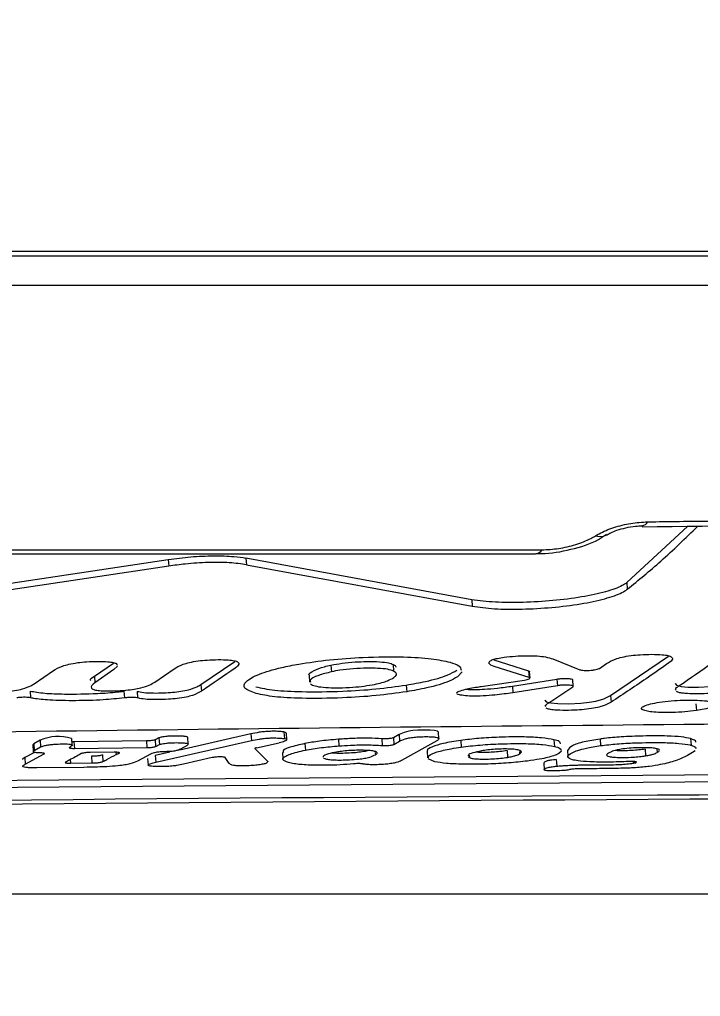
# Model space of a CAD drawing. Header units: millimetres. Extents: x -7735 to 7893, y -6545 to 6034.
# Drawn here: x 4708.72 to 4728.61, y -118.87 to -90.34 of the extents above; entities that cross this region are included whole.
import ezdxf

# ---------------------------------------------------------------- set-up
doc = ezdxf.new("R2010")
doc.units = ezdxf.units.MM
for name, color, linetype in [('DIKOM_ОБЪЕКТ', 7, 'Continuous'), ('DIKOM_РАЗМЕР_ЗОНА', 7, 'Continuous'), ('DIKOM_РАЗМЕР_ОБЪЕКТА', 7, 'Continuous')]:
    doc.layers.add(name, color=color, linetype=linetype)
doc.styles.add('style1', font='arial.ttf', dxfattribs={"width": 0.8})
doc.dimstyles.new('1-50', dxfattribs={"dimtxt": 300, "dimasz": 200, "dimexe": 100, "dimexo": 0, "dimgap": 100, "dimtad": 1, "dimtxsty": 'style1', "dimcen": 200, "dimclrd": 7, "dimclre": 7, "dimclrt": 7, "dimadec": 1, "dimazin": 2, "dimtfac": 1, "dimtmove": 0, "dimatfit": 2, "dimfxl": 0, "dimlwd": 25, "dimlwe": 18, "dimarcsym": 0})

# ---------------------------------------------------------------- blocks, each defined once
blk = doc.blocks.new('*D0')
at = {"layer": 'Defpoints', "color": 0, "transparency": 16777216}
for p in [(5893.216, 882.098), (-4595.736, 266.125), (5893.216, -5840.173)]:
    blk.add_point(p, dxfattribs=at)
at = {"layer": 'DIKOM_РАЗМЕР_ОБЪЕКТА', "color": 7, "lineweight": 18, "transparency": 16777216}
for p, q in [((5893.216, 882.098), (5893.216, -5940.173)), ((-4595.736, 266.125), (-4595.736, -5940.173))]:
    blk.add_line(p, q, dxfattribs=at)
at = {"layer": 'DIKOM_РАЗМЕР_ОБЪЕКТА', "color": 7, "lineweight": 25, "transparency": 16777216}
blk.add_line((-4395.736, -5840.173), (5693.216, -5840.173), dxfattribs=at)
at = {"layer": 'DIKOM_РАЗМЕР_ОБЪЕКТА', "color": 7, "transparency": 16777216}
for points in [[(-4395.736, -5806.84), (-4395.736, -5873.507), (-4595.736, -5840.173)], [(5693.216, -5806.84), (5693.216, -5873.507), (5893.216, -5840.173)]]:
    blk.add_solid(points, dxfattribs=at)
at = {"layer": 'DIKOM_РАЗМЕР_ОБЪЕКТА', "color": 7, "transparency": 16777216, "insert": (648.74, -5587.002), "char_height": 300, "attachment_point": 5, "style": 'style1'}
blk.add_mtext('10450', dxfattribs=at)
blk = doc.blocks.new('*D3')
at = {"layer": 'Defpoints', "color": 0, "transparency": 16777216}
for p in [(-6112.558, 266.125), (7893.216, 266.125), (7893.216, -6445.106)]:
    blk.add_point(p, dxfattribs=at)
at = {"layer": 'DIKOM_РАЗМЕР_ЗОНА', "color": 7, "lineweight": 18, "transparency": 16777216}
for p, q in [((-6112.558, 266.125), (-6112.558, -6545.106)), ((7893.216, 266.125), (7893.216, -6545.106))]:
    blk.add_line(p, q, dxfattribs=at)
at = {"layer": 'DIKOM_РАЗМЕР_ЗОНА', "color": 7, "lineweight": 25, "transparency": 16777216}
blk.add_line((-5912.558, -6445.106), (7693.216, -6445.106), dxfattribs=at)
at = {"layer": 'DIKOM_РАЗМЕР_ЗОНА', "color": 7, "transparency": 16777216}
for points in [[(-5912.558, -6411.773), (-5912.558, -6478.44), (-6112.558, -6445.106)], [(7693.216, -6411.773), (7693.216, -6478.44), (7893.216, -6445.106)]]:
    blk.add_solid(points, dxfattribs=at)
at = {"layer": 'DIKOM_РАЗМЕР_ЗОНА', "color": 7, "transparency": 16777216, "insert": (890.329, -6191.832), "char_height": 300, "attachment_point": 5, "style": 'style1'}
blk.add_mtext('13950', dxfattribs=at)

msp = doc.modelspace()

# ---------------------------------------------------------------- linework, layer by layer
at = {"layer": 'DIKOM_ОБЪЕКТ', "color": 7, "linetype": 'Continuous', "lineweight": 15}
for p, q in [((4659.227, -97.238), (4936.9, -97.238)), ((4659.485, -97.103), (4936.9, -97.103)), ((4936.899, -98.106), (4658.591, -98.106)), ((4728.238, -105.14), (4726.461, -106.784)), ((4726.911, -105.124), (4726.9, -105.124)), ((4725.876, -105.392), (4725.887, -105.385)), ((4706.448, -105.826), (4723.979, -105.826)), ((4703.212, -107.593), (4713.067, -106.109)), ((4706.253, -105.941), (4723.797, -105.941)), ((4713.067, -106.109), (4713.081, -106.303)), ((4721.933, -107.282), (4715.336, -106.068)), ((4715.336, -106.068), (4715.35, -106.262)), ((4713.081, -106.303), (4703.226, -107.787)), ((4715.35, -106.262), (4721.947, -107.475)), ((4726.461, -106.784), (4726.475, -106.977)), ((4721.933, -107.282), (4721.947, -107.475)), ((4725.988, -110.08), (4727.678, -108.933)), ((4710.909, -109.516), (4711.466, -109.132)), ((4711.58, -109.22), (4711.48, -109.325)), ((4714.019, -109.761), (4715.011, -109.083)), ((4717.819, -109.194), (4717.833, -109.388)), ((4719.631, -109.172), (4719.645, -109.366)), ((4722.576, -109.042), (4723.59, -109.361)), ((4723.604, -109.554), (4722.589, -109.235)), ((4724.297, -109.013), (4725.087, -109.328)), ((4725.666, -109.288), (4725.868, -109.146)), ((4709.149, -109.739), (4709.712, -109.351)), ((4710.909, -109.516), (4710.923, -109.709)), ((4711.48, -109.325), (4710.923, -109.709)), ((4712.673, -109.69), (4713.236, -109.301)), ((4717.178, -109.498), (4717.192, -109.692)), ((4721.646, -109.393), (4721.511, -109.535)), ((4723.59, -109.361), (4723.604, -109.554)), ((4723.633, -109.574), (4723.619, -109.381)), ((4714.019, -109.761), (4714.033, -109.955)), ((4717.218, -109.737), (4717.281, -109.774)), ((4720.017, -109.776), (4720.031, -109.97)), ((4722.208, -109.816), (4723.469, -109.631)), ((4723.117, -109.805), (4724.417, -109.601)), ((4723.117, -109.805), (4723.131, -109.999)), ((4724.431, -109.795), (4723.131, -109.999)), ((4724.417, -109.601), (4724.431, -109.795)), ((4724.894, -109.812), (4724.88, -109.619)), ((4724.883, -109.827), (4724.89, -109.822)), ((4709.028, -109.951), (4709.042, -110.145)), ((4711.769, -109.957), (4711.783, -110.151)), ((4712.157, -109.959), (4712.171, -110.153)), ((4721.604, -110.068), (4721.508, -110.039)), ((4724.178, -110.292), (4724.883, -109.827)), ((4725.988, -110.08), (4726.002, -110.274)), ((4728.477, -110.326), (4728.491, -110.52)), ((4715.481, -111.202), (4713.399, -111.672)), ((4715.481, -111.202), (4715.495, -111.396)), ((4716.446, -111.145), (4716.46, -111.339)), ((4716.529, -111.372), (4716.515, -111.177)), ((4719.809, -111.219), (4719.645, -111.313)), ((4719.809, -111.219), (4719.822, -111.413)), ((4720.969, -111.342), (4720.955, -111.148)), ((4709.105, -111.524), (4709.119, -111.719)), ((4709.134, -111.496), (4709.113, -111.524)), ((4709.324, -111.389), (4709.134, -111.496)), ((4709.134, -111.496), (4709.147, -111.69)), ((4709.324, -111.389), (4709.338, -111.583)), ((4710.259, -111.531), (4710.245, -111.337)), ((4712.425, -111.408), (4710.312, -111.43)), ((4710.312, -111.43), (4710.327, -111.625)), ((4712.425, -111.408), (4712.439, -111.602)), ((4712.683, -111.374), (4712.697, -111.569)), ((4712.701, -112.027), (4715.495, -111.396)), ((4712.793, -111.319), (4712.807, -111.513)), ((4713.651, -111.503), (4713.636, -111.309)), ((4715.641, -111.606), (4716.309, -111.46)), ((4717.056, -111.483), (4717.07, -111.678)), ((4718.038, -111.358), (4718.052, -111.553)), ((4719.3, -111.344), (4719.314, -111.538)), ((4719.645, -111.313), (4719.658, -111.508)), ((4719.658, -111.508), (4719.822, -111.413)), ((4720.906, -111.406), (4719.878, -111.978)), ((4721.611, -111.392), (4721.625, -111.586)), ((4724.33, -111.371), (4724.344, -111.565)), ((4725.68, -111.351), (4725.694, -111.545)), ((4728.324, -111.34), (4728.338, -111.534)), ((4709.155, -111.74), (4708.871, -111.893)), ((4708.885, -112.088), (4709.445, -111.785)), ((4709.147, -111.69), (4709.338, -111.583)), ((4709.444, -111.774), (4709.445, -111.785)), ((4710.327, -111.625), (4712.439, -111.602)), ((4711.488, -111.736), (4710.784, -111.744)), ((4711.143, -111.815), (4711.157, -112.009)), ((4711.534, -111.737), (4711.539, -111.802)), ((4711.615, -111.744), (4711.616, -111.772)), ((4712.551, -111.792), (4712.165, -112.001)), ((4713.115, -111.736), (4712.687, -111.832)), ((4713.617, -111.537), (4713.423, -111.647)), ((4715.593, -111.632), (4715.975, -112.004)), ((4716.402, -111.747), (4716.415, -111.941)), ((4719.114, -111.748), (4719.119, -111.81)), ((4720.625, -111.709), (4720.639, -111.904)), ((4721.858, -111.819), (4721.863, -111.895)), ((4722.963, -111.691), (4722.977, -111.886)), ((4723.321, -111.717), (4723.326, -111.787)), ((4724.555, -111.706), (4724.471, -111.776)), ((4724.724, -111.677), (4724.738, -111.872)), ((4726.996, -111.647), (4727.01, -111.842)), ((4727.336, -111.633), (4727.344, -111.747)), ((4728.38, -111.749), (4728.229, -111.832)), ((4728.46, -111.694), (4728.38, -111.749)), ((4708.871, -111.893), (4708.885, -112.088)), ((4710.202, -111.953), (4710.21, -112.055)), ((4710.21, -112.055), (4710.833, -112.049)), ((4710.819, -111.855), (4710.833, -112.049)), ((4712.462, -111.919), (4712.476, -112.114)), ((4712.687, -111.832), (4712.701, -112.027)), ((4714.351, -111.895), (4713.514, -112.087)), ((4714.846, -112.061), (4714.729, -111.891)), ((4715.975, -112.004), (4715.971, -112.017)), ((4717.602, -111.907), (4717.638, -111.924)), ((4720.853, -112.014), (4720.654, -111.934)), ((4721.824, -111.873), (4721.863, -111.895)), ((4724.032, -112.052), (4724.046, -112.246)), ((4724.401, -111.949), (4724.415, -112.144)), ((4725.285, -112.106), (4726.013, -112.101)), ((4726.643, -112.007), (4726.647, -112.056)), ((4726.684, -112.01), (4726.686, -112.049)), ((4710.597, -112.178), (4709.223, -112.192)), ((4660.843, -115.875), (4898.889, -115.875))]:
    msp.add_line(p, q, dxfattribs=at)
at = {"layer": 'DIKOM_ОБЪЕКТ', "color": 7, "linetype": 'Continuous', "lineweight": 15, "flags": 128}
for points in [[(4725.546, -105.417), (4725.667, -105.438), (4725.778, -105.429), (4725.876, -105.392), (4725.876, -105.392)], [(4727.869, -109.727), (4727.868, -109.728), (4727.909, -109.776), (4728.045, -109.815), (4728.246, -109.834), (4728.553, -109.837), (4728.899, -109.821), (4729.133, -109.795), (4729.329, -109.759), (4729.564, -109.69), (4729.761, -109.591), (4729.761, -109.591)], [(4724.062, -110.213), (4724.062, -110.214), (4724.103, -110.261), (4724.243, -110.298), (4724.447, -110.316), (4724.761, -110.319), (4725.117, -110.303), (4725.356, -110.278), (4725.555, -110.243), (4725.793, -110.175), (4725.988, -110.08), (4725.988, -110.08)], [(4720.953, -111.148), (4720.955, -111.146), (4720.929, -111.12), (4720.842, -111.099), (4720.717, -111.089), (4720.521, -111.088), (4720.352, -111.095), (4720.214, -111.107), (4720.096, -111.125), (4719.956, -111.158), (4719.809, -111.219), (4719.809, -111.219)]]:
    msp.add_lwpolyline(points, dxfattribs=at)
at = {"layer": 'DIKOM_ОБЪЕКТ', "color": 7, "linetype": 'Continuous', "lineweight": 15}
for centre, radius, start, end in [((4726.878, -104.91), 0.217, 278.8616, 333.0778), ((4723.779, -105.709), 0.232, 274.4861, 329.7763), ((4709.849, -112.581), 1.303, 72.7142, 113.7498)]:
    msp.add_arc(centre, radius, start, end, dxfattribs=at)
for points, knots in [([(4659.485, 629.354), (4661.513, 627.016), (4667.017, 620.672), (4675.714, 609.372), (4685.449, 595.203), (4694.771, 579.964), (4703.645, 563.748), (4712.027, 546.623), (4719.886, 528.637), (4727.198, 509.801), (4733.963, 490.165), (4740.163, 469.796), (4745.772, 448.79), (4750.761, 427.245), (4755.111, 405.221), (4758.8, 382.748), (4761.836, 359.872), (4764.214, 336.666), (4765.926, 313.24), (4766.961, 289.702), (4767.311, 266.125), (4766.961, 242.548), (4765.926, 219.01), (4764.214, 195.584), (4761.836, 172.378), (4758.8, 149.501), (4755.111, 127.028), (4750.761, 105.005), (4745.772, 83.46), (4740.163, 62.454), (4733.962, 42.085), (4727.198, 22.448), (4720.225, 4.494), (4713.136, -11.884), (4706.016, -26.803), (4698.516, -41.064), (4690.67, -54.605), (4682.551, -67.311), (4674.179, -79.147), (4666.49, -89.03), (4661.513, -94.766), (4659.485, -97.103)], [0, 0, 0, 0, 0.015653, 0.042491, 0.069412, 0.096377, 0.123342, 0.150264, 0.177101, 0.203938, 0.23086, 0.257824, 0.284789, 0.311711, 0.338548, 0.365385, 0.392306, 0.419271, 0.446235, 0.473156, 0.499993, 0.52683, 0.553752, 0.580716, 0.607681, 0.634603, 0.66144, 0.688277, 0.715198, 0.742163, 0.769127, 0.796049, 0.822886, 0.845964, 0.869165, 0.892393, 0.915621, 0.938822, 0.961584, 0.984347, 1, 1, 1, 1]), ([(4597.642, -143.228), (4598.201, -142.99), (4600.698, -141.925), (4605.095, -139.724), (4610.827, -136.619), (4616.511, -133.188), (4622.145, -129.462), (4627.723, -125.436), (4633.242, -121.116), (4638.698, -116.503), (4644.086, -111.602), (4649.402, -106.417), (4654.642, -100.951), (4659.803, -95.208), (4664.879, -89.194), (4669.868, -82.911), (4674.766, -76.367), (4679.569, -69.565), (4684.273, -62.51), (4688.874, -55.208), (4693.371, -47.665), (4697.758, -39.885), (4702.033, -31.876), (4706.193, -23.643), (4710.235, -15.192), (4714.155, -6.529), (4717.951, 2.338), (4721.619, 11.403), (4725.158, 20.66), (4728.564, 30.101), (4731.835, 39.719), (4734.969, 49.507), (4737.963, 59.458), (4740.815, 69.564), (4743.523, 79.818), (4746.084, 90.212), (4748.498, 100.738), (4750.762, 111.388), (4752.874, 122.154), (4754.833, 133.029), (4756.638, 144.003), (4758.287, 155.069), (4759.779, 166.218), (4761.112, 177.443), (4762.286, 188.734), (4763.3, 200.083), (4764.154, 211.482), (4764.845, 222.922), (4765.375, 234.394), (4765.741, 245.89), (4765.93, 256.137), (4765.956, 262.55), (4765.966, 265.124)], [0, 0, 0, 0, 0.005877, 0.026267, 0.046664, 0.067067, 0.087475, 0.107888, 0.128305, 0.148726, 0.16915, 0.189577, 0.210006, 0.230437, 0.25087, 0.271303, 0.291737, 0.312171, 0.332606, 0.35304, 0.373475, 0.393909, 0.414343, 0.434776, 0.455209, 0.475641, 0.496073, 0.516504, 0.536935, 0.557365, 0.577794, 0.598223, 0.618652, 0.63908, 0.659507, 0.679934, 0.700361, 0.720787, 0.741213, 0.761639, 0.782064, 0.802489, 0.822914, 0.843338, 0.863763, 0.884187, 0.904611, 0.925035, 0.945458, 0.965882, 0.986306, 1, 1, 1, 1]), ([(4727.071, -105.008), (4727.691, -105), (4730.795, -104.959), (4742.92, -104.842), (4754.47, -104.95), (4763.525, -105.035)], [0, 0, 0, 0, 0.051225, 0.256129, 1, 1, 1, 1]), ([(4725.546, -105.417), (4725.58, -105.397), (4725.736, -105.306), (4726.074, -105.166), (4726.578, -105.038), (4726.907, -105.018), (4727.071, -105.008)], [0, 0, 0, 0, 0.085592, 0.389455, 0.6948, 1, 1, 1, 1]), ([(4725.887, -105.386), (4725.92, -105.367), (4725.992, -105.326), (4726.181, -105.248), (4726.43, -105.177), (4726.693, -105.132), (4726.84, -105.128), (4726.9, -105.127)], [0, 0, 0, 0, 0.156978, 0.346201, 0.57681, 0.825018, 1, 1, 1, 1]), ([(4726.475, -106.977), (4726.802, -106.711), (4727.491, -106.149), (4728.173, -105.486), (4728.531, -105.137)], [0, 0, 0, 0, 0.474876, 1, 1, 1, 1]), ([(4726.91, -105.154), (4731.587, -105.096), (4742.411, -104.962), (4754.57, -104.997), (4762.061, -105.15), (4763.363, -105.176)], [0, 0, 0, 0, 0.385976, 0.893255, 1, 1, 1, 1]), ([(4723.801, -105.934), (4723.856, -105.936), (4724.186, -105.945), (4724.833, -105.827), (4725.503, -105.629), (4725.788, -105.423), (4725.862, -105.37)], [0, 0, 0, 0, 0.078343, 0.469505, 0.862518, 1, 1, 1, 1]), ([(4723.979, -105.826), (4724.142, -105.818), (4724.468, -105.803), (4724.974, -105.681), (4725.333, -105.54), (4725.501, -105.443), (4725.546, -105.417)], [0, 0, 0, 0, 0.296745, 0.594071, 0.889569, 1, 1, 1, 1]), ([(4713.067, -106.109), (4713.284, -106.08), (4713.719, -106.022), (4714.396, -105.994), (4714.957, -106.011), (4715.223, -106.051), (4715.336, -106.068)], [0, 0, 0, 0, 0.26703, 0.53436, 0.801518, 1, 1, 1, 1]), ([(4715.35, -106.262), (4715.193, -106.239), (4714.877, -106.195), (4714.237, -106.191), (4713.613, -106.229), (4713.24, -106.281), (4713.081, -106.303)], [0, 0, 0, 0, 0.267531, 0.534955, 0.8025, 1, 1, 1, 1]), ([(4726.461, -106.784), (4726.419, -106.813), (4726.287, -106.906), (4725.868, -107.057), (4725.158, -107.21), (4724.308, -107.32), (4723.426, -107.372), (4722.572, -107.367), (4722.15, -107.31), (4721.933, -107.282)], [0, 0, 0, 0, 0.072765, 0.226261, 0.379702, 0.532887, 0.685937, 0.838854, 1, 1, 1, 1]), ([(4721.947, -107.475), (4722.152, -107.503), (4722.56, -107.558), (4723.394, -107.566), (4724.277, -107.517), (4725.129, -107.411), (4725.847, -107.259), (4726.287, -107.106), (4726.427, -107.01), (4726.475, -106.977)], [0, 0, 0, 0, 0.15311, 0.306347, 0.459332, 0.612294, 0.765279, 0.918436, 1, 1, 1, 1]), ([(4716.876, -109.163), (4717.17, -109.118), (4717.758, -109.028), (4718.851, -108.954), (4719.887, -108.942), (4720.787, -108.994), (4721.129, -109.071), (4721.298, -109.11)], [0, 0, 0, 0, 0.191573, 0.38347, 0.623384, 0.814397, 1, 1, 1, 1]), ([(4722.589, -109.235), (4722.519, -109.206), (4722.408, -109.159), (4722.443, -109.084), (4722.532, -109.034), (4722.68, -108.993), (4722.81, -108.974), (4722.877, -108.964)], [0, 0, 0, 0, 0.374567, 0.586924, 0.735615, 0.862397, 1, 1, 1, 1]), ([(4722.877, -108.964), (4722.985, -108.951), (4723.202, -108.927), (4723.543, -108.915), (4723.85, -108.923), (4724.123, -108.955), (4724.234, -108.992), (4724.297, -109.013)], [0, 0, 0, 0, 0.185917, 0.372131, 0.558824, 0.748502, 1, 1, 1, 1]), ([(4725.868, -109.146), (4725.939, -109.102), (4726.041, -109.039), (4726.309, -108.958), (4726.563, -108.912), (4726.873, -108.883), (4727.192, -108.875), (4727.482, -108.883), (4727.675, -108.911), (4727.787, -108.956), (4727.809, -109.03), (4727.735, -109.091), (4727.692, -109.126)], [0, 0, 0, 0, 0.184905, 0.267473, 0.351023, 0.423012, 0.512466, 0.606686, 0.673672, 0.740449, 0.850305, 1, 1, 1, 1]), ([(4709.712, -109.351), (4709.784, -109.308), (4709.886, -109.245), (4710.153, -109.166), (4710.399, -109.12), (4710.701, -109.091), (4711.01, -109.082), (4711.289, -109.088), (4711.469, -109.114), (4711.569, -109.151), (4711.57, -109.182), (4711.571, -109.199)], [0, 0, 0, 0, 0.233202, 0.333926, 0.435601, 0.524205, 0.631347, 0.743858, 0.82435, 0.90461, 1, 1, 1, 1]), ([(4713.236, -109.301), (4713.308, -109.257), (4713.41, -109.194), (4713.676, -109.114), (4713.922, -109.069), (4714.221, -109.04), (4714.529, -109.031), (4714.808, -109.037), (4715, -109.063), (4715.117, -109.105), (4715.146, -109.178), (4715.07, -109.24), (4715.025, -109.277)], [0, 0, 0, 0, 0.189116, 0.270084, 0.351814, 0.423139, 0.508905, 0.599277, 0.666379, 0.73331, 0.840898, 1, 1, 1, 1]), ([(4715.633, -110.022), (4715.497, -109.972), (4715.226, -109.872), (4715.308, -109.669), (4715.661, -109.461), (4716.24, -109.283), (4716.707, -109.195), (4716.876, -109.163)], [0, 0, 0, 0, 0.216057, 0.431818, 0.666294, 0.879056, 1, 1, 1, 1]), ([(4717.19, -109.497), (4717.186, -109.493), (4717.141, -109.449), (4717.302, -109.358), (4717.538, -109.258), (4717.752, -109.209), (4717.819, -109.194)], [0, 0, 0, 0, 0.043019, 0.482596, 0.838878, 1, 1, 1, 1]), ([(4717.819, -109.194), (4717.923, -109.174), (4718.131, -109.135), (4718.507, -109.099), (4718.885, -109.086), (4719.242, -109.091), (4719.507, -109.124), (4719.593, -109.157), (4719.631, -109.172)], [0, 0, 0, 0, 0.173064, 0.347127, 0.499307, 0.684079, 0.861127, 1, 1, 1, 1]), ([(4719.631, -109.172), (4719.662, -109.188), (4719.712, -109.214), (4719.713, -109.245), (4719.714, -109.257)], [0, 0, 0, 0, 0.605219, 1, 1, 1, 1]), ([(4721.298, -109.11), (4721.397, -109.142), (4721.607, -109.21), (4721.615, -109.298), (4721.62, -109.344)], [0, 0, 0, 0, 0.4746286, 1, 1, 1, 1]), ([(4727.692, -109.126), (4727.494, -109.266), (4726.931, -109.663), (4726.367, -110.034), (4726.002, -110.274)], [0, 0, 0, 0, 0.3520625, 1, 1, 1, 1]), ([(4727.984, -109.801), (4728.306, -109.576), (4728.631, -109.35), (4728.972, -109.116), (4728.975, -109.114)], [0, 0, 0, 0, 0.991614, 1, 1, 1, 1]), ([(4710.804, -109.647), (4710.801, -109.642), (4710.773, -109.602), (4710.845, -109.557), (4710.909, -109.516)], [0, 0, 0, 0, 0.107947, 1, 1, 1, 1]), ([(4715.025, -109.277), (4715.023, -109.278), (4714.693, -109.509), (4714.362, -109.732), (4714.033, -109.955)], [0, 0, 0, 0, 0.0043221, 1, 1, 1, 1]), ([(4717.833, -109.388), (4717.7, -109.422), (4717.39, -109.501), (4717.197, -109.611), (4717.212, -109.672), (4717.216, -109.69)], [0, 0, 0, 0, 0.351643, 0.817041, 1, 1, 1, 1]), ([(4719.645, -109.366), (4719.595, -109.347), (4719.496, -109.311), (4719.206, -109.284), (4718.852, -109.28), (4718.467, -109.295), (4718.099, -109.336), (4717.913, -109.372), (4717.833, -109.388)], [0, 0, 0, 0, 0.174689, 0.350856, 0.502118, 0.68325, 0.864144, 1, 1, 1, 1]), ([(4719.651, -109.558), (4719.675, -109.539), (4719.723, -109.501), (4719.75, -109.434), (4719.685, -109.391), (4719.645, -109.366)], [0, 0, 0, 0, 0.280794, 0.561977, 1, 1, 1, 1]), ([(4720.017, -109.776), (4720.21, -109.742), (4720.699, -109.655), (4721.216, -109.503), (4721.414, -109.389), (4721.497, -109.341)], [0, 0, 0, 0, 0.274137, 0.693587, 1, 1, 1, 1]), ([(4721.511, -109.535), (4721.438, -109.578), (4721.246, -109.69), (4720.741, -109.844), (4720.23, -109.935), (4720.031, -109.97)], [0, 0, 0, 0, 0.273697, 0.717141, 1, 1, 1, 1]), ([(4723.59, -109.361), (4723.601, -109.364), (4723.618, -109.37), (4723.615, -109.378), (4723.615, -109.381)], [0, 0, 0, 0, 0.605306, 1, 1, 1, 1]), ([(4725.087, -109.328), (4725.103, -109.332), (4725.134, -109.341), (4725.216, -109.348), (4725.313, -109.349), (4725.417, -109.343), (4725.517, -109.331), (4725.599, -109.315), (4725.646, -109.3), (4725.662, -109.291), (4725.666, -109.288)], [0, 0, 0, 0, 0.1343579, 0.2690206, 0.4033077, 0.5378129, 0.6720739, 0.8061482, 0.9408131, 1, 1, 1, 1]), ([(4707.399, -109.76), (4707.329, -109.815), (4707.237, -109.886), (4707.355, -109.959), (4707.506, -109.986), (4707.75, -109.998), (4708.03, -109.993), (4708.331, -109.973), (4708.6, -109.937), (4708.866, -109.877), (4709.039, -109.807), (4709.12, -109.757), (4709.149, -109.739)], [0, 0, 0, 0, 0.244069, 0.3167376, 0.3901082, 0.4525755, 0.5449172, 0.6173347, 0.6902878, 0.7742846, 0.9166468, 1, 1, 1, 1]), ([(4710.923, -109.709), (4710.852, -109.765), (4710.759, -109.836), (4710.872, -109.907), (4711.005, -109.935), (4711.217, -109.948), (4711.501, -109.946), (4711.809, -109.929), (4712.075, -109.896), (4712.32, -109.846), (4712.531, -109.775), (4712.624, -109.719), (4712.673, -109.69)], [0, 0, 0, 0, 0.244205, 0.316544, 0.378234, 0.440042, 0.523835, 0.612668, 0.680776, 0.748515, 0.867886, 1, 1, 1, 1]), ([(4712.157, -109.959), (4712.216, -109.971), (4712.333, -109.996), (4712.618, -110.01), (4712.913, -110.006), (4713.195, -109.99), (4713.454, -109.958), (4713.712, -109.903), (4713.898, -109.834), (4713.982, -109.783), (4714.019, -109.761)], [0, 0, 0, 0, 0.1255011, 0.2516844, 0.3678074, 0.4647241, 0.5622324, 0.6726189, 0.8565534, 1, 1, 1, 1]), ([(4715.619, -109.828), (4715.788, -109.864), (4716.126, -109.934), (4717.033, -109.978), (4718.063, -109.967), (4719.151, -109.899), (4719.729, -109.817), (4720.017, -109.776)], [0, 0, 0, 0, 0.187247, 0.374758, 0.61992, 0.810563, 1, 1, 1, 1]), ([(4717.281, -109.774), (4717.331, -109.792), (4717.431, -109.827), (4717.721, -109.853), (4718.074, -109.856), (4718.439, -109.843), (4718.806, -109.807), (4718.994, -109.772), (4719.09, -109.755)], [0, 0, 0, 0, 0.175346, 0.35228, 0.503765, 0.685658, 0.840427, 1, 1, 1, 1]), ([(4719.09, -109.755), (4719.165, -109.738), (4719.312, -109.704), (4719.514, -109.638), (4719.598, -109.589), (4719.651, -109.558)], [0, 0, 0, 0, 0.282416, 0.551496, 1, 1, 1, 1]), ([(4721.495, -110.014), (4721.492, -110.01), (4721.479, -109.992), (4721.562, -109.951), (4721.768, -109.887), (4722.022, -109.843), (4722.188, -109.819), (4722.208, -109.816)], [0, 0, 0, 0, 0.056349, 0.274102, 0.545356, 0.947742, 1, 1, 1, 1]), ([(4721.765, -109.895), (4721.77, -109.896), (4721.838, -109.904), (4722.026, -109.906), (4722.335, -109.897), (4722.72, -109.863), (4722.975, -109.826), (4723.117, -109.805)], [0, 0, 0, 0, 0.014446, 0.207035, 0.39712, 0.665041, 1, 1, 1, 1]), ([(4723.469, -109.631), (4723.498, -109.626), (4723.555, -109.616), (4723.614, -109.598), (4723.626, -109.585), (4723.632, -109.579)], [0, 0, 0, 0, 0.331736, 0.665802, 1, 1, 1, 1]), ([(4723.629, -109.575), (4723.629, -109.57), (4723.629, -109.563), (4723.611, -109.557), (4723.604, -109.554)], [0, 0, 0, 0, 0.585502, 1, 1, 1, 1]), ([(4724.417, -109.601), (4724.438, -109.598), (4724.49, -109.591), (4724.584, -109.583), (4724.686, -109.581), (4724.776, -109.585), (4724.842, -109.595), (4724.877, -109.607), (4724.876, -109.616), (4724.875, -109.619)], [0, 0, 0, 0, 0.111475, 0.271946, 0.432555, 0.592355, 0.752636, 0.913278, 1, 1, 1, 1]), ([(4724.889, -109.813), (4724.89, -109.81), (4724.892, -109.801), (4724.858, -109.789), (4724.793, -109.779), (4724.703, -109.775), (4724.601, -109.777), (4724.506, -109.784), (4724.453, -109.792), (4724.431, -109.795)], [0, 0, 0, 0, 0.07896, 0.24052, 0.401922, 0.562734, 0.722911, 0.88313, 1, 1, 1, 1]), ([(4727.896, -109.92), (4727.891, -109.912), (4727.871, -109.875), (4727.934, -109.834), (4727.984, -109.801)], [0, 0, 0, 0, 0.207618, 1, 1, 1, 1]), ([(4729.774, -109.785), (4729.705, -109.826), (4729.603, -109.885), (4729.337, -109.959), (4729.085, -110.001), (4728.777, -110.027), (4728.458, -110.034), (4728.174, -110.027), (4727.988, -110), (4727.938, -109.977), (4727.914, -109.965)], [0, 0, 0, 0, 0.249168, 0.361615, 0.475189, 0.573021, 0.69477, 0.822395, 0.911334, 1, 1, 1, 1]), ([(4709.028, -109.951), (4709.16, -109.974), (4709.424, -110.02), (4710.12, -110.044), (4710.861, -110.034), (4711.465, -109.993), (4711.71, -109.964), (4711.769, -109.957)], [0, 0, 0, 0, 0.217486, 0.434487, 0.750691, 0.939824, 1, 1, 1, 1]), ([(4714.033, -109.955), (4713.962, -109.996), (4713.86, -110.055), (4713.595, -110.128), (4713.349, -110.169), (4713.049, -110.195), (4712.742, -110.204), (4712.443, -110.197), (4712.263, -110.175), (4712.191, -110.157), (4712.171, -110.153)], [0, 0, 0, 0, 0.261018, 0.3735, 0.487291, 0.586371, 0.706162, 0.830864, 0.953601, 1, 1, 1, 1]), ([(4720.031, -109.97), (4719.739, -110.011), (4719.155, -110.094), (4718.061, -110.161), (4717.029, -110.172), (4716.131, -110.127), (4715.797, -110.057), (4715.633, -110.022)], [0, 0, 0, 0, 0.191631, 0.383715, 0.628122, 0.817427, 1, 1, 1, 1]), ([(4723.131, -109.999), (4722.96, -110.024), (4722.689, -110.063), (4722.264, -110.096), (4721.939, -110.101), (4721.72, -110.087), (4721.632, -110.073), (4721.604, -110.068)], [0, 0, 0, 0, 0.339471, 0.538954, 0.74039, 0.915754, 1, 1, 1, 1]), ([(4709.042, -110.145), (4709.022, -110.142), (4708.982, -110.135), (4708.892, -110.132), (4708.79, -110.134), (4708.703, -110.141), (4708.655, -110.147), (4708.639, -110.149)], [0, 0, 0, 0, 0.221063, 0.4426267, 0.6639308, 0.8848343, 1, 1, 1, 1]), ([(4711.783, -110.151), (4711.578, -110.172), (4711.111, -110.219), (4710.343, -110.237), (4709.628, -110.226), (4709.217, -110.183), (4709.072, -110.152), (4709.042, -110.145)], [0, 0, 0, 0, 0.20074, 0.457176, 0.728607, 0.943174, 1, 1, 1, 1]), ([(4712.171, -110.153), (4712.153, -110.149), (4712.116, -110.141), (4712.028, -110.137), (4711.928, -110.138), (4711.843, -110.144), (4711.797, -110.149), (4711.783, -110.151)], [0, 0, 0, 0, 0.225055, 0.45163, 0.676696, 0.901844, 1, 1, 1, 1]), ([(4724.09, -110.406), (4724.086, -110.399), (4724.065, -110.363), (4724.128, -110.323), (4724.178, -110.292)], [0, 0, 0, 0, 0.21182, 1, 1, 1, 1]), ([(4726.002, -110.274), (4725.932, -110.314), (4725.829, -110.371), (4725.561, -110.442), (4725.304, -110.484), (4724.99, -110.509), (4724.665, -110.517), (4724.373, -110.509), (4724.183, -110.484), (4724.133, -110.461), (4724.108, -110.45)], [0, 0, 0, 0, 0.24613, 0.358579, 0.47239, 0.569914, 0.69275, 0.821849, 0.911062, 1, 1, 1, 1]), ([(4727.024, -110.532), (4726.975, -110.517), (4726.877, -110.488), (4726.886, -110.429), (4726.991, -110.369), (4727.197, -110.311), (4727.492, -110.262), (4727.837, -110.226), (4728.197, -110.212), (4728.524, -110.215), (4728.765, -110.234), (4728.865, -110.253), (4728.901, -110.261)], [0, 0, 0, 0, 0.105576, 0.211369, 0.316603, 0.419103, 0.521593, 0.632049, 0.732051, 0.837754, 0.940083, 1, 1, 1, 1]), ([(4728.999, -110.389), (4728.975, -110.402), (4728.916, -110.433), (4728.745, -110.48), (4728.57, -110.507), (4728.491, -110.52)], [0, 0, 0, 0, 0.266133, 0.666757, 1, 1, 1, 1]), ([(4728.491, -110.52), (4728.381, -110.533), (4728.159, -110.561), (4727.79, -110.579), (4727.456, -110.579), (4727.186, -110.563), (4727.074, -110.542), (4727.024, -110.532)], [0, 0, 0, 0, 0.2140724, 0.4289309, 0.6371348, 0.8348634, 1, 1, 1, 1]), ([(4687.333, -111.422), (4699.944, -111.242), (4725.166, -110.882), (4763.036, -110.734), (4800.931, -110.893), (4826.212, -111.26), (4838.853, -111.443)], [0, 0, 0, 0, 0.249963, 0.499928, 0.749964, 1, 1, 1, 1]), ([(4716.446, -111.145), (4716.41, -111.14), (4716.338, -111.129), (4716.18, -111.125), (4716.026, -111.126), (4715.866, -111.137), (4715.67, -111.161), (4715.557, -111.186), (4715.481, -111.202)], [0, 0, 0, 0, 0.152897, 0.305471, 0.446215, 0.561049, 0.709033, 1, 1, 1, 1]), ([(4716.508, -111.178), (4716.51, -111.174), (4716.515, -111.163), (4716.483, -111.153), (4716.451, -111.146), (4716.446, -111.145)], [0, 0, 0, 0, 0.257377, 0.879648, 1, 1, 1, 1]), ([(4709.338, -111.583), (4709.365, -111.571), (4709.406, -111.551), (4709.526, -111.525), (4709.653, -111.509), (4709.822, -111.497), (4709.979, -111.492), (4710.119, -111.493), (4710.199, -111.501), (4710.252, -111.514), (4710.261, -111.529), (4710.257, -111.539), (4710.256, -111.542)], [0, 0, 0, 0, 0.172525, 0.274481, 0.37729, 0.468655, 0.6245, 0.702986, 0.781966, 0.852085, 0.961008, 1, 1, 1, 1]), ([(4710.312, -111.43), (4710.308, -111.43), (4710.286, -111.43), (4710.266, -111.43), (4710.251, -111.429)], [0, 0, 0, 0, 0.212121, 1, 1, 1, 1]), ([(4712.683, -111.374), (4712.677, -111.377), (4712.663, -111.383), (4712.625, -111.391), (4712.574, -111.399), (4712.514, -111.404), (4712.46, -111.407), (4712.431, -111.408), (4712.425, -111.408)], [0, 0, 0, 0, 0.1592989, 0.3765437, 0.5143853, 0.7293847, 0.9432837, 1, 1, 1, 1]), ([(4712.793, -111.319), (4712.784, -111.323), (4712.758, -111.334), (4712.724, -111.352), (4712.697, -111.367), (4712.683, -111.374)], [0, 0, 0, 0, 0.208294, 0.603936, 1, 1, 1, 1]), ([(4712.697, -111.569), (4712.711, -111.561), (4712.735, -111.548), (4712.77, -111.53), (4712.795, -111.519), (4712.807, -111.513)], [0, 0, 0, 0, 0.415173, 0.707514, 1, 1, 1, 1]), ([(4713.634, -111.309), (4713.635, -111.308), (4713.644, -111.3), (4713.615, -111.286), (4713.545, -111.272), (4713.41, -111.263), (4713.261, -111.262), (4713.108, -111.267), (4712.995, -111.276), (4712.89, -111.292), (4712.83, -111.307), (4712.8, -111.317), (4712.793, -111.319)], [0, 0, 0, 0, 0.013031, 0.134906, 0.257641, 0.36727, 0.554105, 0.651129, 0.749188, 0.83447, 0.963506, 1, 1, 1, 1]), ([(4712.807, -111.513), (4712.841, -111.503), (4712.892, -111.488), (4713.009, -111.471), (4713.122, -111.461), (4713.276, -111.456), (4713.432, -111.458), (4713.565, -111.467), (4713.638, -111.483), (4713.662, -111.507), (4713.633, -111.526), (4713.617, -111.537)], [0, 0, 0, 0, 0.139435, 0.213164, 0.287258, 0.377911, 0.5328, 0.632249, 0.732343, 0.844678, 1, 1, 1, 1]), ([(4715.495, -111.396), (4715.568, -111.381), (4715.675, -111.357), (4715.864, -111.333), (4716.016, -111.321), (4716.182, -111.319), (4716.345, -111.323), (4716.425, -111.334), (4716.46, -111.339)], [0, 0, 0, 0, 0.281164, 0.414094, 0.548201, 0.663044, 0.851247, 1, 1, 1, 1]), ([(4716.526, -111.382), (4716.509, -111.394), (4716.471, -111.421), (4716.366, -111.446), (4716.309, -111.46)], [0, 0, 0, 0, 0.458054, 1, 1, 1, 1]), ([(4717.056, -111.483), (4716.898, -111.52), (4716.584, -111.592), (4716.395, -111.685), (4716.423, -111.731), (4716.431, -111.744)], [0, 0, 0, 0, 0.4200998, 0.8387057, 1, 1, 1, 1]), ([(4716.46, -111.339), (4716.485, -111.345), (4716.525, -111.355), (4716.523, -111.368), (4716.523, -111.372)], [0, 0, 0, 0, 0.636478, 1, 1, 1, 1]), ([(4718.038, -111.358), (4717.94, -111.367), (4717.748, -111.383), (4717.4, -111.423), (4717.192, -111.459), (4717.056, -111.483)], [0, 0, 0, 0, 0.2648564, 0.5174862, 1, 1, 1, 1]), ([(4719.3, -111.344), (4719.176, -111.337), (4718.927, -111.323), (4718.476, -111.33), (4718.181, -111.349), (4718.038, -111.358)], [0, 0, 0, 0, 0.341166, 0.680914, 1, 1, 1, 1]), ([(4718.052, -111.553), (4718.162, -111.545), (4718.437, -111.527), (4718.895, -111.516), (4719.173, -111.531), (4719.314, -111.538)], [0, 0, 0, 0, 0.2482051, 0.61643, 1, 1, 1, 1]), ([(4719.645, -111.313), (4719.643, -111.314), (4719.634, -111.318), (4719.608, -111.326), (4719.554, -111.336), (4719.487, -111.343), (4719.415, -111.347), (4719.35, -111.347), (4719.316, -111.345), (4719.3, -111.344)], [0, 0, 0, 0, 0.036388, 0.202761, 0.368282, 0.534101, 0.699122, 0.863167, 1, 1, 1, 1]), ([(4719.314, -111.538), (4719.333, -111.54), (4719.37, -111.542), (4719.441, -111.541), (4719.512, -111.536), (4719.577, -111.529), (4719.628, -111.519), (4719.652, -111.512), (4719.658, -111.508), (4719.658, -111.508)], [0, 0, 0, 0, 0.163397, 0.327303, 0.490685, 0.655105, 0.819641, 0.985532, 1, 1, 1, 1]), ([(4719.822, -111.413), (4719.867, -111.391), (4719.93, -111.36), (4720.091, -111.32), (4720.238, -111.298), (4720.418, -111.284), (4720.601, -111.28), (4720.769, -111.284), (4720.888, -111.296), (4720.961, -111.318), (4720.981, -111.355), (4720.934, -111.387), (4720.906, -111.406)], [0, 0, 0, 0, 0.190496, 0.269775, 0.349959, 0.42037, 0.503949, 0.592345, 0.659965, 0.727537, 0.83405, 1, 1, 1, 1]), ([(4721.611, -111.392), (4721.43, -111.42), (4721.068, -111.478), (4720.762, -111.582), (4720.601, -111.661), (4720.639, -111.7), (4720.645, -111.708)], [0, 0, 0, 0, 0.300393, 0.600192, 0.928001, 1, 1, 1, 1]), ([(4724.33, -111.371), (4724.221, -111.351), (4724.002, -111.311), (4723.429, -111.285), (4722.787, -111.292), (4722.13, -111.328), (4721.781, -111.371), (4721.611, -111.392)], [0, 0, 0, 0, 0.1948904, 0.3903562, 0.6289296, 0.8186758, 1, 1, 1, 1]), ([(4721.625, -111.586), (4721.805, -111.564), (4722.167, -111.521), (4722.838, -111.485), (4723.474, -111.48), (4724.029, -111.507), (4724.239, -111.546), (4724.344, -111.565)], [0, 0, 0, 0, 0.191308, 0.382927, 0.621862, 0.81245, 1, 1, 1, 1]), ([(4724.521, -111.487), (4724.521, -111.464), (4724.521, -111.421), (4724.392, -111.387), (4724.33, -111.371)], [0, 0, 0, 0, 0.5208478, 1, 1, 1, 1]), ([(4725.68, -111.351), (4725.515, -111.378), (4725.151, -111.437), (4724.814, -111.555), (4724.765, -111.634), (4724.738, -111.677)], [0, 0, 0, 0, 0.273855, 0.606965, 1, 1, 1, 1]), ([(4728.324, -111.34), (4728.242, -111.322), (4728.076, -111.286), (4727.585, -111.258), (4726.976, -111.258), (4726.335, -111.282), (4725.911, -111.32), (4725.722, -111.345), (4725.68, -111.351)], [0, 0, 0, 0, 0.166503, 0.333035, 0.577852, 0.785263, 0.951639, 1, 1, 1, 1]), ([(4725.694, -111.545), (4725.851, -111.526), (4726.165, -111.489), (4726.809, -111.456), (4727.439, -111.449), (4728, -111.472), (4728.242, -111.508), (4728.328, -111.531), (4728.338, -111.534)], [0, 0, 0, 0, 0.1702139, 0.3398289, 0.6161845, 0.7948645, 0.9746464, 1, 1, 1, 1]), ([(4728.474, -111.439), (4728.475, -111.436), (4728.49, -111.399), (4728.404, -111.368), (4728.324, -111.34)], [0, 0, 0, 0, 0.0775127, 1, 1, 1, 1]), ([(4728.338, -111.534), (4728.395, -111.552), (4728.489, -111.582), (4728.471, -111.619), (4728.464, -111.634)], [0, 0, 0, 0, 0.603397, 1, 1, 1, 1]), ([(4709.341, -111.757), (4709.299, -111.755), (4709.222, -111.752), (4709.146, -111.741), (4709.13, -111.73), (4709.123, -111.725)], [0, 0, 0, 0, 0.381862, 0.691212, 1, 1, 1, 1]), ([(4709.125, -111.718), (4709.125, -111.712), (4709.125, -111.703), (4709.142, -111.693), (4709.147, -111.69)], [0, 0, 0, 0, 0.679669, 1, 1, 1, 1]), ([(4709.445, -111.785), (4709.445, -111.785), (4709.452, -111.781), (4709.456, -111.774), (4709.437, -111.765), (4709.397, -111.759), (4709.359, -111.757), (4709.341, -111.757)], [0, 0, 0, 0, 0.020746, 0.271968, 0.523207, 0.773664, 1, 1, 1, 1]), ([(4710.526, -111.777), (4710.41, -111.84), (4710.256, -111.925), (4710.102, -112.007), (4710.063, -112.028)], [0, 0, 0, 0, 0.75149, 1, 1, 1, 1]), ([(4710.179, -111.596), (4710.178, -111.597), (4710.171, -111.601), (4710.172, -111.609), (4710.196, -111.617), (4710.242, -111.623), (4710.29, -111.625), (4710.319, -111.625), (4710.327, -111.625)], [0, 0, 0, 0, 0.061474, 0.279818, 0.497689, 0.715656, 0.930892, 1, 1, 1, 1]), ([(4710.256, -111.542), (4710.253, -111.545), (4710.243, -111.556), (4710.215, -111.574), (4710.191, -111.589), (4710.179, -111.596)], [0, 0, 0, 0, 0.200601, 0.599971, 1, 1, 1, 1]), ([(4710.784, -111.744), (4710.761, -111.744), (4710.715, -111.745), (4710.645, -111.751), (4710.585, -111.759), (4710.545, -111.768), (4710.531, -111.774), (4710.526, -111.777)], [0, 0, 0, 0, 0.212424, 0.425329, 0.638755, 0.853002, 1, 1, 1, 1]), ([(4711.143, -111.815), (4711.129, -111.821), (4711.107, -111.831), (4711.041, -111.842), (4710.974, -111.849), (4710.897, -111.853), (4710.845, -111.854), (4710.819, -111.855)], [0, 0, 0, 0, 0.3110493, 0.4679202, 0.6242604, 0.8169697, 1, 1, 1, 1]), ([(4711.157, -112.009), (4711.195, -111.989), (4711.323, -111.921), (4711.45, -111.851), (4711.539, -111.802)], [0, 0, 0, 0, 0.293912, 1, 1, 1, 1]), ([(4711.616, -111.772), (4711.617, -111.772), (4711.633, -111.769), (4711.641, -111.761), (4711.643, -111.751), (4711.616, -111.743), (4711.57, -111.738), (4711.522, -111.736), (4711.494, -111.736), (4711.488, -111.736)], [0, 0, 0, 0, 0.003719, 0.192844, 0.382601, 0.572356, 0.761247, 0.949225, 1, 1, 1, 1]), ([(4711.539, -111.802), (4711.544, -111.8), (4711.554, -111.794), (4711.579, -111.784), (4711.602, -111.777), (4711.616, -111.772)], [0, 0, 0, 0, 0.258057, 0.516767, 1, 1, 1, 1]), ([(4712.439, -111.602), (4712.458, -111.602), (4712.5, -111.601), (4712.567, -111.595), (4712.629, -111.588), (4712.675, -111.578), (4712.69, -111.572), (4712.697, -111.569)], [0, 0, 0, 0, 0.177532, 0.390483, 0.605734, 0.82041, 1, 1, 1, 1]), ([(4712.831, -111.726), (4712.806, -111.729), (4712.757, -111.733), (4712.682, -111.745), (4712.605, -111.765), (4712.571, -111.782), (4712.551, -111.792)], [0, 0, 0, 0, 0.153503, 0.306089, 0.583148, 1, 1, 1, 1]), ([(4713.141, -111.714), (4713.115, -111.715), (4713.062, -111.717), (4712.958, -111.722), (4712.881, -111.725), (4712.831, -111.726)], [0, 0, 0, 0, 0.25583, 0.510318, 1, 1, 1, 1]), ([(4713.423, -111.647), (4713.406, -111.655), (4713.373, -111.672), (4713.302, -111.693), (4713.218, -111.707), (4713.167, -111.712), (4713.141, -111.714)], [0, 0, 0, 0, 0.338557, 0.680104, 0.843882, 1, 1, 1, 1]), ([(4715.641, -111.606), (4715.628, -111.61), (4715.602, -111.616), (4715.589, -111.625), (4715.592, -111.63), (4715.593, -111.632)], [0, 0, 0, 0, 0.370265, 0.774911, 1, 1, 1, 1]), ([(4716.576, -112.039), (4716.505, -112.011), (4716.364, -111.954), (4716.475, -111.845), (4716.724, -111.75), (4716.987, -111.695), (4717.07, -111.678)], [0, 0, 0, 0, 0.274886, 0.549036, 0.856904, 1, 1, 1, 1]), ([(4717.07, -111.678), (4717.142, -111.665), (4717.286, -111.638), (4717.606, -111.592), (4717.877, -111.568), (4718.052, -111.553)], [0, 0, 0, 0, 0.264514, 0.526032, 1, 1, 1, 1]), ([(4717.983, -111.732), (4717.897, -111.749), (4717.703, -111.79), (4717.584, -111.844), (4717.595, -111.874), (4717.598, -111.882)], [0, 0, 0, 0, 0.371245, 0.83706, 1, 1, 1, 1]), ([(4717.638, -111.924), (4717.669, -111.933), (4717.73, -111.95), (4717.909, -111.964), (4718.127, -111.965), (4718.372, -111.958), (4718.611, -111.94), (4718.82, -111.912), (4718.998, -111.868), (4719.071, -111.833), (4719.119, -111.81)], [0, 0, 0, 0, 0.112245, 0.225457, 0.322538, 0.438923, 0.565985, 0.65764, 0.779081, 1, 1, 1, 1]), ([(4718.901, -111.687), (4718.887, -111.693), (4718.846, -111.71), (4718.69, -111.735), (4718.471, -111.756), (4718.226, -111.769), (4718.003, -111.772), (4717.89, -111.766), (4717.844, -111.763)], [0, 0, 0, 0, 0.099655, 0.279817, 0.459462, 0.662311, 0.863804, 1, 1, 1, 1]), ([(4719.117, -111.717), (4719.084, -111.709), (4719.018, -111.693), (4718.822, -111.68), (4718.588, -111.679), (4718.34, -111.689), (4718.134, -111.708), (4718.028, -111.724), (4717.983, -111.732)], [0, 0, 0, 0, 0.167316, 0.335228, 0.539151, 0.705879, 0.873158, 1, 1, 1, 1]), ([(4719.119, -111.81), (4719.133, -111.8), (4719.163, -111.782), (4719.18, -111.749), (4719.141, -111.729), (4719.117, -111.717)], [0, 0, 0, 0, 0.28892, 0.572184, 1, 1, 1, 1]), ([(4720.663, -111.902), (4720.662, -111.881), (4720.66, -111.826), (4720.884, -111.732), (4721.235, -111.644), (4721.522, -111.602), (4721.625, -111.586)], [0, 0, 0, 0, 0.203222, 0.53413, 0.83369, 1, 1, 1, 1]), ([(4722.215, -111.697), (4722.124, -111.717), (4721.943, -111.756), (4721.821, -111.811), (4721.826, -111.841), (4721.827, -111.852)], [0, 0, 0, 0, 0.391284, 0.779877, 1, 1, 1, 1]), ([(4722.963, -111.691), (4722.895, -111.702), (4722.772, -111.72), (4722.547, -111.738), (4722.332, -111.744), (4722.155, -111.744), (4722.08, -111.736), (4722.058, -111.734)], [0, 0, 0, 0, 0.254969, 0.464567, 0.674459, 0.905255, 1, 1, 1, 1]), ([(4723.336, -111.688), (4723.298, -111.676), (4723.234, -111.656), (4723.046, -111.642), (4722.843, -111.641), (4722.619, -111.648), (4722.393, -111.668), (4722.275, -111.687), (4722.215, -111.697)], [0, 0, 0, 0, 0.2197228, 0.366145, 0.5120742, 0.6780344, 0.8356852, 1, 1, 1, 1]), ([(4722.977, -111.886), (4723.023, -111.877), (4723.115, -111.861), (4723.239, -111.827), (4723.293, -111.802), (4723.326, -111.787)], [0, 0, 0, 0, 0.279153, 0.55397, 1, 1, 1, 1]), ([(4723.326, -111.787), (4723.341, -111.778), (4723.371, -111.759), (4723.391, -111.724), (4723.357, -111.702), (4723.336, -111.688)], [0, 0, 0, 0, 0.273044, 0.546292, 1, 1, 1, 1]), ([(4724.471, -111.776), (4724.426, -111.798), (4724.308, -111.854), (4723.996, -111.93), (4723.68, -111.975), (4723.558, -111.993)], [0, 0, 0, 0, 0.272792, 0.718088, 1, 1, 1, 1]), ([(4724.344, -111.565), (4724.405, -111.581), (4724.533, -111.615), (4724.538, -111.659), (4724.54, -111.681)], [0, 0, 0, 0, 0.473679, 1, 1, 1, 1]), ([(4724.869, -111.956), (4724.811, -111.931), (4724.675, -111.87), (4724.842, -111.75), (4725.155, -111.631), (4725.546, -111.569), (4725.694, -111.545)], [0, 0, 0, 0, 0.21527, 0.503668, 0.812652, 1, 1, 1, 1]), ([(4726.342, -111.642), (4726.285, -111.651), (4726.135, -111.675), (4725.976, -111.732), (4725.871, -111.789), (4725.868, -111.837), (4725.935, -111.865), (4726.08, -111.883), (4726.304, -111.89), (4726.549, -111.887), (4726.786, -111.872), (4726.926, -111.855), (4726.994, -111.844), (4727.01, -111.842)], [0, 0, 0, 0, 0.077958, 0.203023, 0.398758, 0.490292, 0.567533, 0.645354, 0.728213, 0.83489, 0.906324, 0.977762, 1, 1, 1, 1]), ([(4726.996, -111.647), (4726.938, -111.656), (4726.821, -111.673), (4726.591, -111.69), (4726.355, -111.694), (4726.184, -111.694), (4726.119, -111.689), (4726.118, -111.689)], [0, 0, 0, 0, 0.228251, 0.45791, 0.719255, 0.99241, 1, 1, 1, 1]), ([(4727.344, -111.747), (4727.38, -111.724), (4727.434, -111.688), (4727.398, -111.646), (4727.308, -111.622), (4727.146, -111.607), (4726.921, -111.604), (4726.659, -111.61), (4726.459, -111.627), (4726.363, -111.639), (4726.342, -111.642)], [0, 0, 0, 0, 0.241177, 0.362809, 0.46574, 0.569111, 0.697243, 0.831874, 0.964403, 1, 1, 1, 1]), ([(4727.01, -111.842), (4727.055, -111.834), (4727.144, -111.817), (4727.263, -111.785), (4727.313, -111.762), (4727.344, -111.747)], [0, 0, 0, 0, 0.286114, 0.553818, 1, 1, 1, 1]), ([(4708.871, -111.893), (4708.856, -111.902), (4708.827, -111.919), (4708.799, -111.939), (4708.806, -111.949), (4708.808, -111.952)], [0, 0, 0, 0, 0.429297, 0.853662, 1, 1, 1, 1]), ([(4708.83, -112.163), (4708.823, -112.155), (4708.81, -112.139), (4708.839, -112.113), (4708.869, -112.096), (4708.885, -112.088)], [0, 0, 0, 0, 0.336505, 0.666139, 1, 1, 1, 1]), ([(4710.063, -112.028), (4710.062, -112.029), (4710.055, -112.033), (4710.055, -112.041), (4710.08, -112.049), (4710.125, -112.054), (4710.173, -112.056), (4710.203, -112.055), (4710.21, -112.055)], [0, 0, 0, 0, 0.069044, 0.285858, 0.502743, 0.71817, 0.932904, 1, 1, 1, 1]), ([(4710.833, -112.049), (4710.877, -112.048), (4710.943, -112.047), (4711.031, -112.04), (4711.09, -112.031), (4711.133, -112.021), (4711.149, -112.013), (4711.157, -112.009)], [0, 0, 0, 0, 0.310143, 0.465738, 0.623293, 0.815686, 1, 1, 1, 1]), ([(4712.165, -112.001), (4712.107, -112.027), (4712.024, -112.064), (4711.802, -112.109), (4711.664, -112.125), (4711.593, -112.134)], [0, 0, 0, 0, 0.534867, 0.759172, 1, 1, 1, 1]), ([(4713.514, -112.087), (4713.451, -112.1), (4713.353, -112.121), (4713.17, -112.143), (4713, -112.155), (4712.812, -112.157), (4712.643, -112.154), (4712.527, -112.141), (4712.473, -112.124), (4712.474, -112.097), (4712.546, -112.063), (4712.651, -112.039), (4712.701, -112.027)], [0, 0, 0, 0, 0.146127, 0.225957, 0.306833, 0.392966, 0.509518, 0.578125, 0.646945, 0.735655, 0.872708, 1, 1, 1, 1]), ([(4714.729, -111.891), (4714.725, -111.888), (4714.716, -111.882), (4714.674, -111.876), (4714.616, -111.873), (4714.548, -111.873), (4714.476, -111.877), (4714.41, -111.884), (4714.371, -111.89), (4714.353, -111.894), (4714.351, -111.895)], [0, 0, 0, 0, 0.139244, 0.28007, 0.419725, 0.55876, 0.697392, 0.835271, 0.974519, 1, 1, 1, 1]), ([(4714.934, -112.114), (4714.917, -112.109), (4714.883, -112.098), (4714.861, -112.079), (4714.851, -112.067), (4714.846, -112.061)], [0, 0, 0, 0, 0.346189, 0.672188, 1, 1, 1, 1]), ([(4715.966, -112.039), (4715.947, -112.05), (4715.912, -112.069), (4715.783, -112.096), (4715.623, -112.117), (4715.438, -112.131), (4715.317, -112.133), (4715.26, -112.134)], [0, 0, 0, 0, 0.234309, 0.42533, 0.616042, 0.818199, 1, 1, 1, 1]), ([(4718.474, -112.076), (4718.345, -112.087), (4718.087, -112.109), (4717.622, -112.12), (4717.136, -112.115), (4716.764, -112.083), (4716.628, -112.051), (4716.576, -112.039)], [0, 0, 0, 0, 0.172245, 0.343585, 0.596846, 0.845105, 1, 1, 1, 1]), ([(4718.739, -112.077), (4718.727, -112.075), (4718.701, -112.071), (4718.64, -112.069), (4718.572, -112.069), (4718.514, -112.073), (4718.483, -112.076), (4718.474, -112.076)], [0, 0, 0, 0, 0.226968, 0.455224, 0.681383, 0.908831, 1, 1, 1, 1]), ([(4719.878, -111.978), (4719.834, -111.999), (4719.771, -112.028), (4719.605, -112.065), (4719.449, -112.086), (4719.258, -112.098), (4719.061, -112.103), (4718.878, -112.098), (4718.783, -112.086), (4718.747, -112.079), (4718.739, -112.077)], [0, 0, 0, 0, 0.261906, 0.37827, 0.49605, 0.597862, 0.727213, 0.859173, 0.971658, 1, 1, 1, 1]), ([(4723.558, -111.993), (4723.379, -112.013), (4723.02, -112.054), (4722.348, -112.087), (4721.714, -112.091), (4721.161, -112.068), (4720.955, -112.032), (4720.853, -112.014)], [0, 0, 0, 0, 0.191391, 0.383282, 0.626663, 0.815692, 1, 1, 1, 1]), ([(4721.863, -111.895), (4721.895, -111.904), (4721.953, -111.921), (4722.118, -111.936), (4722.314, -111.939), (4722.539, -111.933), (4722.78, -111.916), (4722.911, -111.896), (4722.977, -111.886)], [0, 0, 0, 0, 0.18551, 0.335197, 0.484777, 0.646403, 0.820539, 1, 1, 1, 1]), ([(4724.401, -111.949), (4724.344, -111.956), (4724.236, -111.968), (4724.12, -111.991), (4724.052, -112.019), (4724.04, -112.039), (4724.032, -112.052)], [0, 0, 0, 0, 0.242136, 0.448893, 0.65588, 1, 1, 1, 1]), ([(4726.52, -112.008), (4726.319, -112.016), (4725.918, -112.03), (4725.401, -112.021), (4725.044, -111.995), (4724.92, -111.968), (4724.869, -111.956)], [0, 0, 0, 0, 0.300166, 0.597474, 0.834354, 1, 1, 1, 1]), ([(4724.894, -112.114), (4724.931, -112.113), (4725.003, -112.11), (4725.134, -112.108), (4725.227, -112.107), (4725.285, -112.106)], [0, 0, 0, 0, 0.275373, 0.550646, 1, 1, 1, 1]), ([(4726.013, -112.101), (4726.095, -112.1), (4726.246, -112.097), (4726.473, -112.08), (4726.588, -112.064), (4726.647, -112.056)], [0, 0, 0, 0, 0.371672, 0.681681, 1, 1, 1, 1]), ([(4726.686, -112.049), (4726.698, -112.047), (4726.726, -112.041), (4726.746, -112.031), (4726.747, -112.022), (4726.722, -112.013), (4726.676, -112.008), (4726.615, -112.006), (4726.56, -112.006), (4726.528, -112.008), (4726.52, -112.008)], [0, 0, 0, 0, 0.111266, 0.251452, 0.392431, 0.533583, 0.673765, 0.812705, 0.951107, 1, 1, 1, 1]), ([(4728.229, -111.832), (4728.125, -111.884), (4727.94, -111.975), (4727.548, -112.084), (4727.131, -112.153), (4726.807, -112.185), (4726.609, -112.195), (4726.554, -112.198)], [0, 0, 0, 0, 0.365506, 0.650059, 0.796047, 0.943425, 1, 1, 1, 1]), ([(4726.647, -112.056), (4726.65, -112.055), (4726.657, -112.054), (4726.67, -112.052), (4726.68, -112.05), (4726.686, -112.049)], [0, 0, 0, 0, 0.247842, 0.498638, 1, 1, 1, 1]), ([(4837.926, -112.848), (4811.894, -112.572), (4759.825, -112.019), (4707.835, -112.563), (4681.837, -112.835)], [0, 0, 0, 0, 0.499952, 1, 1, 1, 1]), ([(4709.223, -112.192), (4709.15, -112.192), (4709.031, -112.192), (4708.9, -112.182), (4708.847, -112.171), (4708.833, -112.164), (4708.83, -112.163)], [0, 0, 0, 0, 0.406205, 0.666491, 0.927724, 1, 1, 1, 1]), ([(4711.593, -112.134), (4711.486, -112.143), (4711.291, -112.159), (4710.95, -112.173), (4710.73, -112.176), (4710.597, -112.178)], [0, 0, 0, 0, 0.327826, 0.595992, 1, 1, 1, 1]), ([(4715.26, -112.134), (4715.224, -112.134), (4715.136, -112.134), (4715.012, -112.129), (4714.959, -112.119), (4714.934, -112.114)], [0, 0, 0, 0, 0.260959, 0.644467, 1, 1, 1, 1]), ([(4724.566, -112.273), (4724.486, -112.277), (4724.365, -112.283), (4724.217, -112.283), (4724.13, -112.278), (4724.069, -112.268), (4724.035, -112.248), (4724.056, -112.226), (4724.094, -112.201), (4724.155, -112.18), (4724.274, -112.159), (4724.37, -112.149), (4724.415, -112.144)], [0, 0, 0, 0, 0.154462, 0.231548, 0.296886, 0.362471, 0.450117, 0.610166, 0.682777, 0.793067, 0.901044, 1, 1, 1, 1]), ([(4724.415, -112.144), (4724.458, -112.14), (4724.543, -112.132), (4724.705, -112.121), (4724.823, -112.116), (4724.894, -112.114)], [0, 0, 0, 0, 0.279443, 0.558808, 1, 1, 1, 1]), ([(4724.878, -112.229), (4724.855, -112.231), (4724.817, -112.235), (4724.772, -112.245), (4724.756, -112.255), (4724.67, -112.266), (4724.606, -112.27), (4724.566, -112.273)], [0, 0, 0, 0, 0.180725, 0.298723, 0.531537, 0.703234, 1, 1, 1, 1]), ([(4726.554, -112.198), (4726.372, -112.203), (4725.998, -112.214), (4725.541, -112.217), (4725.207, -112.219), (4725.027, -112.222), (4724.928, -112.225), (4724.889, -112.228), (4724.878, -112.229)], [0, 0, 0, 0, 0.320625, 0.659203, 0.827827, 0.929876, 0.98065, 1, 1, 1, 1]), ([(4681.851, -113.03), (4707.844, -112.758), (4759.834, -112.213), (4811.903, -112.767), (4837.94, -113.043)], [0, 0, 0, 0, 0.4999535, 1, 1, 1, 1]), ([(4681.046, -113.385), (4707.041, -113.131), (4759.034, -112.621), (4811.1, -113.139), (4837.136, -113.398)], [0, 0, 0, 0, 0.499959, 1, 1, 1, 1]), ([(4680.778, -113.498), (4706.773, -113.25), (4758.767, -112.752), (4810.832, -113.258), (4836.867, -113.511)], [0, 0, 0, 0, 0.4999597, 1, 1, 1, 1])]:
    msp.add_open_spline(points, degree=3, knots=knots, dxfattribs=at)

# ---------------------------------------------------------------- dimensions: what is measured, and where the dimension line sits
at = {"layer": 'DIKOM_РАЗМЕР_ЗОНА'}
dim = msp.add_linear_dim(base=(7893.216, -6445.106), p1=(-6112.558, 266.125), p2=(7893.216, 266.125), text='13950', dimstyle='1-50', dxfattribs=at)
dim.commit()
dim.dimension.update_dxf_attribs({"geometry": '*D3', "text_midpoint": (890.329, -6445.106), "dimtype": 160})
at = {"layer": 'DIKOM_РАЗМЕР_ОБЪЕКТА'}
dim = msp.add_linear_dim(base=(5893.216, -5840.173), p1=(-4595.736, 266.125), p2=(5893.216, 882.098), text='10450', dimstyle='1-50', dxfattribs=at)
dim.commit()
dim.dimension.update_dxf_attribs({"geometry": '*D0', "text_midpoint": (648.74, -5840.173), "dimtype": 160})

doc.saveas('drawing.dxf')
